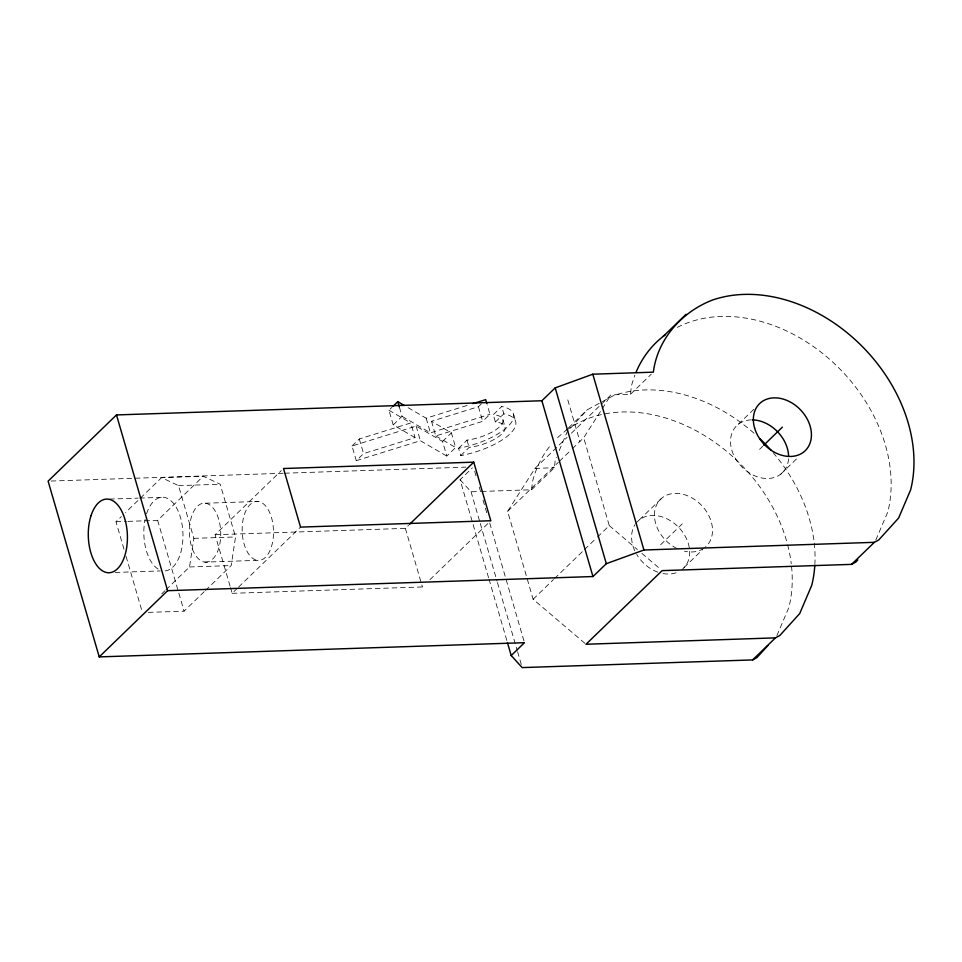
<?xml version="1.0" encoding="UTF-8"?>
<svg xmlns="http://www.w3.org/2000/svg" width="962" height="962" viewBox="0 0 962 962"><rect width="100%" height="100%" fill="white"/><g stroke="black" fill="none" stroke-linecap="round" stroke-linejoin="round"><path stroke-width="0.72" stroke-dasharray="4.81 3.61" d="M481.397 491.438L531.613 489.754L532.395 481.998A148.557 113.504 46 0 1 551.479 444.228M531.613 489.754L554.449 467.7L555.23 459.956L556.373 457.275M601.382 404.196L611.026 394.865L630.543 394.204L631.325 386.459A148.557 113.504 46 0 1 634.896 375.132M165.969 589.766L189.526 566.967L193.867 538.347L178.535 485.63L161.592 477.621L125.541 512.53M205.495 590.44L231.193 565.572L235.534 536.964L220.19 484.235L203.259 476.226L161.592 477.621M559.235 450.565L567.231 431.794L587.169 409.836L613.66 395.562A148.557 113.504 46 0 1 754.292 433.465M776.875 635.629L788.876 607.467A148.557 113.504 46 0 0 791.413 565.127M875.793 540.079L887.806 511.928A148.557 113.504 46 0 0 829.076 358.826A148.557 113.504 46 0 0 676.43 327.826M584.896 643.301L533.128 599.254L507.635 511.363L534.944 468.446L567.087 437.361M572.354 448.749L583.706 437.77L601.382 410.016M602.188 408.754L611.026 394.865M759.595 449.302L762.698 446.272M123.966 549.146L116.005 521.765L121.308 516.63M127.91 521.368L157.66 520.37L203.259 476.226M230.074 586.159L215.115 534.728L281.361 470.586M161.688 593.915L164.899 590.8M352.02 446.007L359.295 438.961L410.762 422.955L415.031 437.602L363.564 453.607L356.289 460.654L352.02 446.007L416.149 426.082L442.532 441.438L446.801 456.084L455.651 447.522L451.382 432.876L431.505 421.296L478.427 406.698L481.541 403.679M415.031 437.602L393.205 424.903L388.949 410.257L391.895 407.395M148.364 612.373L184.079 611.183L204.425 591.486M393.205 424.903L402.056 416.33L399.35 407.01M230.495 587.59L232.155 593.313L237.506 588.131M238.564 587.097L300.541 527.104M442.532 441.438L451.382 432.876M431.505 421.296L435.762 435.942L482.683 421.344L489.959 414.297L487.253 404.978M458.561 448.304L467.003 440.127A28.992 10.642 -16.2 0 0 499.591 426.755A28.992 10.642 -16.2 0 0 493.278 414.682L501.719 406.505A49.471 18.146 -16.2 0 1 507.924 426.467A49.471 18.146 -16.2 0 1 458.561 448.304L460.69 455.627A49.471 18.146 -16.2 0 0 510.052 433.802A49.471 18.146 -16.2 0 0 503.847 413.84L501.719 406.505M460.69 455.627L469.131 447.45A28.992 10.642 -16.2 0 0 501.719 434.078A28.992 10.642 -16.2 0 0 495.406 422.005L493.278 414.682M495.406 422.005L503.847 413.84M215.115 534.728L405.363 528.366L408.573 525.264M488.576 577.729L460.077 479.749L472.378 467.881M567.448 428.872L564.333 431.878A148.557 113.504 46 0 0 555.495 439.802M568.482 427.874L587.169 409.836M571.38 433.213L600.312 405.23M232.155 593.313L422.414 586.952L424.543 584.884M429.894 579.713L490.8 520.743M507.635 511.363L558.333 462.313M559.403 461.279L571.272 449.795M630.543 394.204L651.298 374.17M533.128 599.254L553.499 579.545M554.581 578.511L583.537 550.517M584.607 549.482L596.404 538.071M597.474 537.036L609.271 525.625L583.706 437.77M639.381 519.829L662.205 497.775M738.311 424.278L753.871 409.247M683.97 567.64L702.645 549.603M780.819 474.11L798.46 457.07M660.641 544.732L683.477 522.715M408.116 407.696L426.178 418.205L467.279 405.387M402.056 416.33L430.435 432.852L489.959 414.297M356.289 460.654L420.406 440.728L446.801 456.084M534.944 468.446L554.449 467.7M51.094 481.048L283.213 473.268M284.704 473.208L465.909 467.135M178.535 485.63L220.19 484.235M109.608 499.086L138.131 498.136M139.634 498.088L163.648 497.282M460.077 479.749L471.067 491.786L479.93 491.498M205.267 503.222L258.032 501.455M116.005 521.765L126.419 521.416M193.867 538.347L235.534 536.964M204.87 562.121A29.509 15.657 88.1 0 0 218.747 519.432A29.509 15.657 88.1 0 0 191.582 516.462A29.509 15.657 88.1 0 0 204.87 562.121L257.636 560.365A29.509 15.657 88.1 0 0 271.512 517.664A29.509 15.657 88.1 0 0 244.348 514.706A29.509 15.657 88.1 0 0 257.636 560.365M189.526 566.967L231.193 565.572M115.115 572.45L160.161 570.935M435.762 435.942L455.651 447.522M388.949 410.257L410.762 422.955M609.271 525.625L637.397 549.567M641.907 553.39L659.908 568.71M567.796 399.879L579.894 441.45M513.588 414.382L515.728 421.705M502.885 419.564L505.014 426.887M478.427 406.698L482.683 421.344M467.003 440.127L469.131 447.45M474.651 471.212L476.322 476.972M479.256 487.061L480.928 492.821M483.02 500.024L487.217 514.442M489.73 523.087L524.049 641.245M471.067 491.786L479.858 522.053M480.278 523.496L497.041 581.132M497.462 582.575L517.159 650.3M517.58 651.743L521.777 666.149M488.997 579.172L507.022 641.137M426.178 418.205L430.435 432.852M416.149 426.082L420.406 440.728M405.363 528.366L422.414 586.952M359.295 438.961L363.564 453.607M157.66 520.37L184.079 611.183M126.07 556.361L142.412 612.566M788.539 458.826A32.792 25.06 46 0 1 761.11 477.849A32.792 25.06 46 0 1 730.964 446.536A32.792 25.06 46 0 1 751.045 419.889M158.105 569.035A36.857 19.553 88.1 0 1 145.094 519.48M146.573 513.816A36.857 19.553 88.1 0 1 180.483 517.52A36.857 19.553 88.1 0 1 163.155 570.839M676.045 572.799A32.792 25.06 46 0 1 661.676 573.28M657.876 572.162A32.792 25.06 46 0 1 636.712 554.425M634.764 550.745A32.792 25.06 46 0 1 634.98 524.675M635.726 523.593A32.792 25.06 46 0 1 678.102 526.767A32.792 25.06 46 0 1 681.902 569.648M703.667 548.364A32.792 25.06 46 0 1 684.499 551.226M676.947 548.52A32.792 25.06 46 0 1 656.721 504.569A32.792 25.06 46 0 1 699.266 503.15A32.792 25.06 46 0 1 704.725 547.594M566.582 430.182A148.557 113.504 46 0 1 787.265 543.41M787.637 544.853A148.557 113.504 46 0 1 791.245 563.684M773.147 452.693A148.557 113.504 46 0 1 814.068 541.63M814.237 543.073A148.557 113.504 46 0 1 814.91 563.612"/><path stroke-width="1.44" d="M814.826 565.115A148.557 113.504 46 0 1 811.712 585.425L799.699 613.576L779.773 635.545L775.456 637.866L586.014 644.251L662.157 570.634L851.55 564.369L874.374 542.327L878.691 539.995L898.628 518.037L910.629 489.874A148.557 113.504 46 0 0 858.729 343.013A148.557 113.504 46 0 0 712.577 300.024C681.986 311.664 657.395 339.261 653.366 372.162L592.808 374.206L555.194 387.878L541.883 400.745L116.486 414.935L48.1 481.144L99.23 656.902L524.47 642.688L511.207 655.543L522.186 667.592L752.621 659.92L756.938 657.587L767.904 645.514M857.863 559.848L855.867 562.048L851.55 564.369M763.732 445.274L782.383 427.152M99.23 656.902L167.616 590.692L592.953 576.539L606.325 563.684L643.939 549.999L874.374 542.327M392.881 406.445L397.799 401.683L404.244 405.435M409.644 524.23L473.749 462.169L490.8 520.743L300.541 527.104L283.501 468.518L473.749 462.169M663.263 336.339L686.086 314.285M752.621 659.92L775.456 637.866M472.943 403.619L485.702 399.651L486.856 403.643M592.808 374.206L643.939 549.999M555.194 387.878L606.325 563.684M541.883 400.745L592.953 576.539M507.431 642.58L511.207 655.543M397.799 401.683L399.35 407.01M116.486 414.935L167.616 590.692M752.26 419.877A32.792 25.06 46 0 1 788.587 455.88M635.99 372.39A148.557 113.504 46 0 1 665.512 334.644M759.812 438.552A148.557 113.504 46 0 1 771.199 450.444M91.029 515.668A36.857 19.553 88.1 0 0 107.612 572.691A36.857 19.553 88.1 0 0 124.94 519.384A36.857 19.553 88.1 0 0 91.029 515.668M754.617 428.066A32.792 25.06 46 0 0 803.655 452.056A32.792 25.06 46 0 0 788.9 401.31A32.792 25.06 46 0 0 754.617 428.066"/></g></svg>
